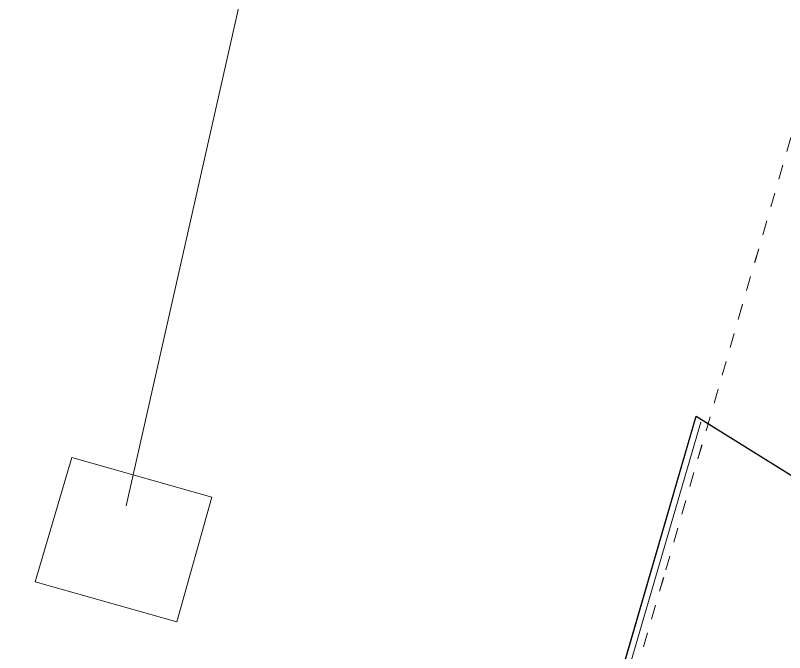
# Model space of a CAD drawing. Header units: metres. Extents: x 3 to 509016, y 4 to 6969473.
# Drawn here: x 507925.9 to 507931.21, y 6967159.97 to 6967164.37 of the extents above; entities that cross this region are included whole.
import ezdxf

# ---------------------------------------------------------------- set-up
doc = ezdxf.new("R2010")
doc.units = ezdxf.units.M
doc.linetypes.add('AEC_Double Dash', pattern=[0.039, 0.015, -0.004, 0.006, -0.004, 0.006, -0.004])
for name, color, linetype, lineweight in [('C-PROP-LINE', 252, 'AEC_Double Dash', 5), ('D_UG_PIPES', 252, 'EXIST_SWD', 0), ('DR_GRATED', 252, 'EXIST_SWD', 0), ('VEG_EDGE_GARDEN', 252, 'Continuous', 0)]:
    doc.layers.add(name, color=color, linetype=linetype, lineweight=lineweight)
for name, color, linetype in [('mga2020bdy', 252, 'Continuous'), ('mga2020VEG_EDGE_GARDEN', 252, 'Continuous'), ('XREF', 7, 'Continuous')]:
    doc.layers.add(name, color=color, linetype=linetype)
doc.styles.get("Standard").update_dxf_attribs({"font": 'ARIALN.TTF'})
doc.linetypes.add('EXIST_SWD', pattern='A,5,-2.5,5,-2,["SWD",Standard,S=2.5,R=0,X=0,Y=-1.25],-8,5,-2.5,5,-2.5', length=37.5)

# ---------------------------------------------------------------- blocks, each defined once
blk = doc.blocks.new('25027_BNP_Skygate Play-Sheet - 000101 - SITE PLAN')
at = {"layer": 'C-PROP-LINE'}
for p, q in [((-2399895.5, 3926617.8), (-2398057.8, 3924567.7)), ((-2398057.8, 3924567.7), (-2396849.7, 3923219.9)), ((-2396849.7, 3923219.9), (-2392778, 3918677.4))]:
    blk.add_line(p, q, dxfattribs=at)
blk = doc.blocks.new('XE_ARCH')
at = {"xscale": 0.001, "yscale": 0.001, "zscale": 0.001, "rotation": 121.996}
blk.add_blockref('25027_BNP_Skygate Play-Sheet - 000101 - SITE PLAN', (509988.1258, 6971273.7702), dxfattribs=at)
blk = doc.blocks.new('XE_LOT BOUNDARY')
at = {"layer": 'C-PROP-LINE'}
for p, q in [((507930.8965, 6967162.2801), (507932.5915, 6967168.1401)), ((507930.3936, 6967160.5414), (507930.8965, 6967162.2801)), ((507929.6286, 6967157.8967), (507930.3936, 6967160.5414))]:
    blk.add_line(p, q, dxfattribs=at)
blk = doc.blocks.new('XE_SURVEY')
at = {"layer": 'D_UG_PIPES', "flags": 128}
blk.add_lwpolyline([(507928.3165, 6967168.3008), (507926.6637, 6967160.9852)], dxfattribs=at)
at = {"layer": 'DR_GRATED', "flags": 128}
blk.add_lwpolyline([(507927.2557, 6967161.0432), (507926.2897, 6967161.3182), (507926.0357, 6967160.4602), (507927.0137, 6967160.1822), (507927.2557, 6967161.0432)], dxfattribs=at)
at = {"layer": 'mga2020bdy'}
blk.add_polyline3d([(507840.0494, 6967283.8975, 5.1184), (507841.1678, 6967281.0566, 5.1057), (507848.2617, 6967269.3742, 5.2373), (507866.0608, 6967241.2756, 5.4974), (507880.4251, 6967217.8791, 5.2536), (507890.6991, 6967200.5784, 5.3095), (507916.0451, 6967160.3304, 5.2208), (507918.9586, 6967158.3503, 5.1842), (507921.6109, 6967157.3619, 5.2196), (507925.1715, 6967156.7219, 5.1425), (507927.9919, 6967156.8294, 5.0971), (507929.8659, 6967159.0704, 5.1017), (507930.6037, 6967161.6034, 5.1104), (507934.4704, 6967159.1919, 4.8395)], dxfattribs=at)
at = {"layer": 'mga2020VEG_EDGE_GARDEN'}
blk.add_polyline3d([(507916.0451, 6967160.3304, 5.2208), (507918.0526, 6967158.8485, 5.1949), (507918.9586, 6967158.3503, 5.1842), (507920.3022, 6967157.7689, 5.2025), (507921.6109, 6967157.3619, 5.2196), (507925.1715, 6967156.7219, 5.1425), (507925.18, 6967156.7186, 5.1423), (507926.8158, 6967156.4976, 5.1163), (507927.9919, 6967156.8294, 5.0971), (507928.3736, 6967157.0432, 5.0978), (507929.5142, 6967158.2363, 5.1003), (507929.8659, 6967159.0704, 5.1017), (507930.6037, 6967161.6034, 5.1104)], dxfattribs=at)
at = {"layer": 'VEG_EDGE_GARDEN'}
blk.add_polyline3d([(507916.0706, 6967160.2902, 5.2208), (507918.0789, 6967158.8076, 5.1949), (507918.9852, 6967158.3092, 5.1842), (507920.3294, 6967157.7274, 5.2025), (507921.6386, 6967157.3203, 5.2196), (507925.2007, 6967156.6799, 5.1425), (507925.2092, 6967156.6766, 5.1423), (507926.8456, 6967156.4555, 5.1163), (507928.0222, 6967156.7874, 5.0971), (507928.4042, 6967157.0012, 5.0978), (507929.5453, 6967158.1948, 5.1003), (507929.8971, 6967159.0293, 5.1017), (507930.6353, 6967161.5633, 5.1104)], dxfattribs=at)

msp = doc.modelspace()

# ---------------------------------------------------------------- block references
for name in ['XE_ARCH', 'XE_SURVEY']:
    msp.add_blockref(name, (0, 0))
at = {"layer": 'XREF'}
for name in ['XE_ARCH', 'XE_SURVEY', 'XE_LOT BOUNDARY']:
    msp.add_blockref(name, (0, 0), dxfattribs=at)

doc.saveas('drawing.dxf')
